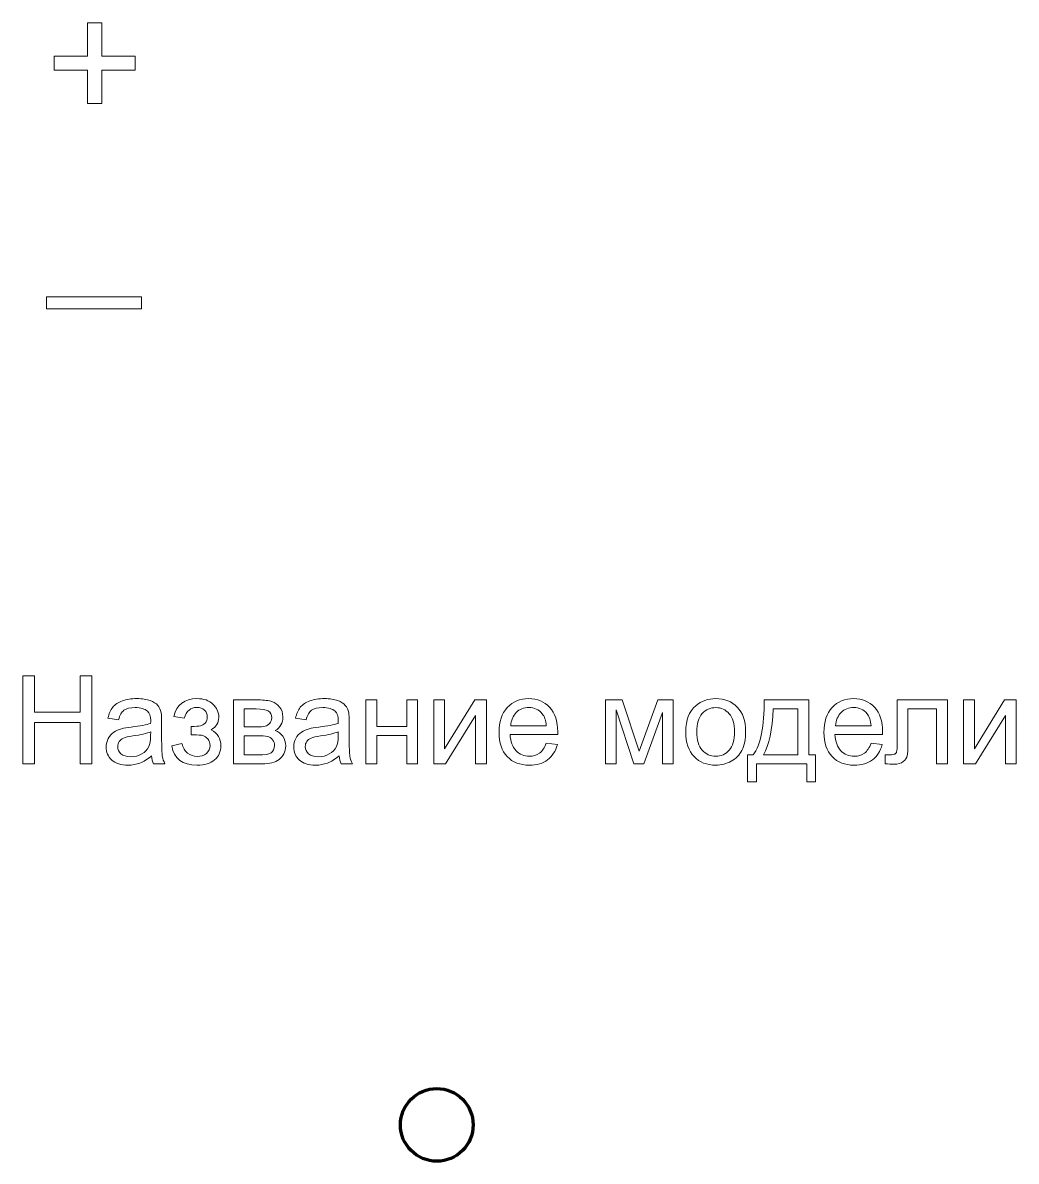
# Model space of a CAD drawing. Header units: millimetres. Extents: x -371 to 3181, y -611 to 488.
# Drawn here: x 2976 to 3181, y -611.4 to -376.4 of the extents above; entities that cross this region are included whole.
import ezdxf

# ---------------------------------------------------------------- set-up
doc = ezdxf.new("R2010")
doc.units = ezdxf.units.MM
doc.header["$MEASUREMENT"] = 0
doc.layers.add('layer 1', color=7, linetype='Continuous')

msp = doc.modelspace()

# ---------------------------------------------------------------- linework, layer by layer
at = {"layer": 'layer 1', "color": 142, "lineweight": 9}
for points, knots in [([(2989.3645, -393.0628), (2989.3645, -393.0628), (2989.3645, -386.1483), (2989.3645, -386.1483), (2989.3645, -386.1483), (2989.3645, -386.1483), (2982.4854, -386.1483), (2982.4854, -386.1483), (2982.4854, -386.1483), (2982.4854, -386.1483), (2982.4854, -383.2555), (2982.4854, -383.2555), (2982.4854, -383.2555), (2982.4854, -383.2555), (2989.3645, -383.2555), (2989.3645, -383.2555), (2989.3645, -383.2555), (2989.3645, -383.2555), (2989.3645, -376.3764), (2989.3645, -376.3764), (2989.3645, -376.3764), (2989.3645, -376.3764), (2992.2926, -376.3764), (2992.2926, -376.3764), (2992.2926, -376.3764), (2992.2926, -376.3764), (2992.2926, -383.2555), (2992.2926, -383.2555), (2992.2926, -383.2555), (2992.2926, -383.2555), (2999.1718, -383.2555), (2999.1718, -383.2555), (2999.1718, -383.2555), (2999.1718, -383.2555), (2999.1718, -386.1483), (2999.1718, -386.1483), (2999.1718, -386.1483), (2999.1718, -386.1483), (2992.2926, -386.1483), (2992.2926, -386.1483), (2992.2926, -386.1483), (2992.2926, -386.1483), (2992.2926, -393.0628), (2992.2926, -393.0628), (2992.2926, -393.0628), (2992.2926, -393.0628), (2989.3645, -393.0628), (2989.3645, -393.0628)], [0, 0, 0, 0, 0.07692308, 0.07692308, 0.07692308, 0.07692308, 0.15384615, 0.15384615, 0.15384615, 0.15384615, 0.23076923, 0.23076923, 0.23076923, 0.23076923, 0.30769231, 0.30769231, 0.30769231, 0.30769231, 0.38461538, 0.38461538, 0.38461538, 0.38461538, 0.46153846, 0.46153846, 0.46153846, 0.46153846, 0.53846154, 0.53846154, 0.53846154, 0.53846154, 0.61538462, 0.61538462, 0.61538462, 0.61538462, 0.69230769, 0.69230769, 0.69230769, 0.69230769, 0.76923077, 0.76923077, 0.76923077, 0.76923077, 0.84615385, 0.84615385, 0.84615385, 0.84615385, 1, 1, 1, 1]), ([(2980.917, -435.4532), (2980.917, -435.4532), (2980.917, -432.9484), (2980.917, -432.9484), (2980.917, -432.9484), (2980.917, -432.9484), (3000.4962, -432.9484), (3000.4962, -432.9484), (3000.4962, -432.9484), (3000.4962, -432.9484), (3000.4962, -435.4532), (3000.4962, -435.4532), (3000.4962, -435.4532), (3000.4962, -435.4532), (2980.917, -435.4532), (2980.917, -435.4532)], [0, 0, 0, 0, 0.2, 0.2, 0.2, 0.2, 0.4, 0.4, 0.4, 0.4, 0.6, 0.6, 0.6, 0.6, 1, 1, 1, 1]), ([(2976.0056, -529.3483), (2976.0056, -529.3483), (2976.0056, -511.1619), (2976.0056, -511.1619), (2976.0056, -511.1619), (2976.0056, -511.1619), (2978.4186, -511.1619), (2978.4186, -511.1619), (2978.4186, -511.1619), (2978.4186, -511.1619), (2978.4186, -518.6549), (2978.4186, -518.6549), (2978.4186, -518.6549), (2978.4186, -518.6549), (2987.8166, -518.6549), (2987.8166, -518.6549), (2987.8166, -518.6549), (2987.8166, -518.6549), (2987.8166, -511.1619), (2987.8166, -511.1619), (2987.8166, -511.1619), (2987.8166, -511.1619), (2990.2296, -511.1619), (2990.2296, -511.1619), (2990.2296, -511.1619), (2990.2296, -511.1619), (2990.2296, -529.3483), (2990.2296, -529.3483), (2990.2296, -529.3483), (2990.2296, -529.3483), (2987.8166, -529.3483), (2987.8166, -529.3483), (2987.8166, -529.3483), (2987.8166, -529.3483), (2987.8166, -520.7885), (2987.8166, -520.7885), (2987.8166, -520.7885), (2987.8166, -520.7885), (2978.4186, -520.7885), (2978.4186, -520.7885), (2978.4186, -520.7885), (2978.4186, -520.7885), (2978.4186, -529.3483), (2978.4186, -529.3483), (2978.4186, -529.3483), (2978.4186, -529.3483), (2976.0056, -529.3483), (2976.0056, -529.3483)], [0, 0, 0, 0, 0.07692308, 0.07692308, 0.07692308, 0.07692308, 0.15384615, 0.15384615, 0.15384615, 0.15384615, 0.23076923, 0.23076923, 0.23076923, 0.23076923, 0.30769231, 0.30769231, 0.30769231, 0.30769231, 0.38461538, 0.38461538, 0.38461538, 0.38461538, 0.46153846, 0.46153846, 0.46153846, 0.46153846, 0.53846154, 0.53846154, 0.53846154, 0.53846154, 0.61538462, 0.61538462, 0.61538462, 0.61538462, 0.69230769, 0.69230769, 0.69230769, 0.69230769, 0.76923077, 0.76923077, 0.76923077, 0.76923077, 0.84615385, 0.84615385, 0.84615385, 0.84615385, 1, 1, 1, 1]), ([(3002.5782, -527.6973), (3001.7485, -528.4043), (3000.9484, -528.8996), (3000.1821, -529.1917), (3000.1821, -529.1917), (2999.4159, -529.4838), (2998.5946, -529.6277), (2997.7141, -529.6277), (2997.7141, -529.6277), (2996.2663, -529.6277), (2995.1529, -529.2763), (2994.374, -528.5694), (2994.374, -528.5694), (2993.5951, -527.8666), (2993.2056, -526.9649), (2993.2056, -525.8685), (2993.2056, -525.8685), (2993.2056, -525.225), (2993.3538, -524.6366), (2993.6459, -524.1032), (2993.6459, -524.1032), (2993.9422, -523.5698), (2994.3274, -523.1465), (2994.8016, -522.8247), (2994.8016, -522.8247), (2995.2799, -522.503), (2995.8133, -522.2575), (2996.4102, -522.0924), (2996.4102, -522.0924), (2996.8505, -521.9781), (2997.5151, -521.868), (2998.3999, -521.7579), (2998.3999, -521.7579), (3000.2033, -521.5463), (3001.5368, -521.288), (3002.3877, -520.9917), (3002.3877, -520.9917), (3002.3962, -520.6869), (3002.4004, -520.4922), (3002.4004, -520.4117), (3002.4004, -520.4117), (3002.4004, -519.5058), (3002.1887, -518.8666), (3001.7654, -518.494), (3001.7654, -518.494), (3001.1939, -517.9903), (3000.343, -517.7405), (2999.2169, -517.7405), (2999.2169, -517.7405), (2998.1628, -517.7405), (2997.3839, -517.9268), (2996.8844, -518.2951), (2996.8844, -518.2951), (2996.3806, -518.6634), (2996.0123, -519.3153), (2995.771, -520.2551), (2995.771, -520.2551), (2995.771, -520.2551), (2993.5866, -519.9503), (2993.5866, -519.9503), (2993.5866, -519.9503), (2993.7856, -519.0147), (2994.1115, -518.257), (2994.5687, -517.6812), (2994.5687, -517.6812), (2995.0259, -517.1055), (2995.6863, -516.6652), (2996.5499, -516.352), (2996.5499, -516.352), (2997.4093, -516.0429), (2998.4126, -515.8863), (2999.5471, -515.8863), (2999.5471, -515.8863), (3000.6732, -515.8863), (3001.5918, -516.0175), (3002.2988, -516.2842), (3002.2988, -516.2842), (3003.0015, -516.5509), (3003.5222, -516.8811), (3003.8524, -517.2833), (3003.8524, -517.2833), (3004.1826, -517.6855), (3004.4155, -518.1935), (3004.5509, -518.8073), (3004.5509, -518.8073), (3004.6229, -519.1883), (3004.661, -519.8741), (3004.661, -520.8605), (3004.661, -520.8605), (3004.661, -520.8605), (3004.661, -523.8238), (3004.661, -523.8238), (3004.661, -523.8238), (3004.661, -525.8939), (3004.7076, -527.202), (3004.8007, -527.7566), (3004.8007, -527.7566), (3004.8896, -528.3111), (3005.0759, -528.8403), (3005.3468, -529.3483), (3005.3468, -529.3483), (3005.3468, -529.3483), (3003.01, -529.3483), (3003.01, -529.3483), (3003.01, -529.3483), (3002.7856, -528.8784), (3002.6417, -528.3281), (3002.5782, -527.6973)], [0, 0, 0, 0, 0.03571429, 0.03571429, 0.03571429, 0.03571429, 0.07142857, 0.07142857, 0.07142857, 0.07142857, 0.10714286, 0.10714286, 0.10714286, 0.10714286, 0.14285714, 0.14285714, 0.14285714, 0.14285714, 0.17857143, 0.17857143, 0.17857143, 0.17857143, 0.21428571, 0.21428571, 0.21428571, 0.21428571, 0.25, 0.25, 0.25, 0.25, 0.28571429, 0.28571429, 0.28571429, 0.28571429, 0.32142857, 0.32142857, 0.32142857, 0.32142857, 0.35714286, 0.35714286, 0.35714286, 0.35714286, 0.39285714, 0.39285714, 0.39285714, 0.39285714, 0.42857143, 0.42857143, 0.42857143, 0.42857143, 0.46428571, 0.46428571, 0.46428571, 0.46428571, 0.5, 0.5, 0.5, 0.5, 0.53571429, 0.53571429, 0.53571429, 0.53571429, 0.57142857, 0.57142857, 0.57142857, 0.57142857, 0.60714286, 0.60714286, 0.60714286, 0.60714286, 0.64285714, 0.64285714, 0.64285714, 0.64285714, 0.67857143, 0.67857143, 0.67857143, 0.67857143, 0.71428571, 0.71428571, 0.71428571, 0.71428571, 0.75, 0.75, 0.75, 0.75, 0.78571429, 0.78571429, 0.78571429, 0.78571429, 0.82142857, 0.82142857, 0.82142857, 0.82142857, 0.85714286, 0.85714286, 0.85714286, 0.85714286, 0.89285714, 0.89285714, 0.89285714, 0.89285714, 0.92857143, 0.92857143, 0.92857143, 0.92857143, 1, 1, 1, 1]), ([(3010.7316, -523.3793), (3010.7316, -523.3793), (3010.7316, -521.6267), (3010.7316, -521.6267), (3010.7316, -521.6267), (3011.6714, -521.6182), (3012.3149, -521.5801), (3012.6535, -521.5166), (3012.6535, -521.5166), (3012.9964, -521.4489), (3013.3224, -521.2542), (3013.6272, -520.924), (3013.6272, -520.924), (3013.932, -520.5938), (3014.0844, -520.1831), (3014.0844, -519.6878), (3014.0844, -519.6878), (3014.0844, -519.0909), (3013.8854, -518.6083), (3013.4833, -518.2527), (3013.4833, -518.2527), (3013.0811, -517.8929), (3012.5646, -517.7151), (3011.9254, -517.7151), (3011.9254, -517.7151), (3010.6681, -517.7151), (3009.7876, -518.4517), (3009.2838, -519.9249), (3009.2838, -519.9249), (3009.2838, -519.9249), (3007.1502, -519.5693), (3007.1502, -519.5693), (3007.1502, -519.5693), (3007.8106, -517.114), (3009.4108, -515.8863), (3011.9423, -515.8863), (3011.9423, -515.8863), (3013.3478, -515.8863), (3014.4485, -516.2673), (3015.2486, -517.0335), (3015.2486, -517.0335), (3016.0487, -517.7998), (3016.4466, -518.7142), (3016.4466, -519.7767), (3016.4466, -519.7767), (3016.4466, -520.8478), (3015.9259, -521.7029), (3014.8887, -522.3337), (3014.8887, -522.3337), (3015.5534, -522.6893), (3016.0487, -523.1422), (3016.3831, -523.6926), (3016.3831, -523.6926), (3016.7133, -524.2429), (3016.8784, -524.8948), (3016.8784, -525.6484), (3016.8784, -525.6484), (3016.8784, -526.8295), (3016.4466, -527.7862), (3015.5872, -528.5228), (3015.5872, -528.5228), (3014.7236, -529.2594), (3013.5214, -529.6277), (3011.972, -529.6277), (3011.972, -529.6277), (3008.9663, -529.6277), (3007.2222, -528.2984), (3006.7438, -525.6399), (3006.7438, -525.6399), (3006.7438, -525.6399), (3008.852, -525.1827), (3008.852, -525.1827), (3008.852, -525.1827), (3009.0425, -526.0209), (3009.4277, -526.6728), (3010.0119, -527.1343), (3010.0119, -527.1343), (3010.5961, -527.5957), (3011.2608, -527.8243), (3012.0143, -527.8243), (3012.0143, -527.8243), (3012.7678, -527.8243), (3013.3944, -527.6126), (3013.8939, -527.1851), (3013.8939, -527.1851), (3014.3934, -526.7617), (3014.6432, -526.2199), (3014.6432, -525.5595), (3014.6432, -525.5595), (3014.6432, -525.0472), (3014.4866, -524.6027), (3014.1733, -524.2217), (3014.1733, -524.2217), (3013.86, -523.8407), (3013.5256, -523.6037), (3013.17, -523.5105), (3013.17, -523.5105), (3012.8144, -523.4132), (3012.1709, -523.3666), (3011.2396, -523.3666), (3011.2396, -523.3666), (3011.1634, -523.3666), (3010.9941, -523.3708), (3010.7316, -523.3793)], [0, 0, 0, 0, 0.03703704, 0.03703704, 0.03703704, 0.03703704, 0.07407407, 0.07407407, 0.07407407, 0.07407407, 0.11111111, 0.11111111, 0.11111111, 0.11111111, 0.14814815, 0.14814815, 0.14814815, 0.14814815, 0.18518519, 0.18518519, 0.18518519, 0.18518519, 0.22222222, 0.22222222, 0.22222222, 0.22222222, 0.25925926, 0.25925926, 0.25925926, 0.25925926, 0.2962963, 0.2962963, 0.2962963, 0.2962963, 0.33333333, 0.33333333, 0.33333333, 0.33333333, 0.37037037, 0.37037037, 0.37037037, 0.37037037, 0.40740741, 0.40740741, 0.40740741, 0.40740741, 0.44444444, 0.44444444, 0.44444444, 0.44444444, 0.48148148, 0.48148148, 0.48148148, 0.48148148, 0.51851852, 0.51851852, 0.51851852, 0.51851852, 0.55555556, 0.55555556, 0.55555556, 0.55555556, 0.59259259, 0.59259259, 0.59259259, 0.59259259, 0.62962963, 0.62962963, 0.62962963, 0.62962963, 0.66666667, 0.66666667, 0.66666667, 0.66666667, 0.7037037, 0.7037037, 0.7037037, 0.7037037, 0.74074074, 0.74074074, 0.74074074, 0.74074074, 0.77777778, 0.77777778, 0.77777778, 0.77777778, 0.81481481, 0.81481481, 0.81481481, 0.81481481, 0.85185185, 0.85185185, 0.85185185, 0.85185185, 0.88888889, 0.88888889, 0.88888889, 0.88888889, 0.92592593, 0.92592593, 0.92592593, 0.92592593, 1, 1, 1, 1]), ([(3019.4565, -516.1657), (3019.4565, -516.1657), (3024.6, -516.1657), (3024.6, -516.1657), (3024.6, -516.1657), (3025.8615, -516.1657), (3026.8013, -516.2715), (3027.4194, -516.4832), (3027.4194, -516.4832), (3028.0332, -516.6949), (3028.5624, -517.0801), (3029.0027, -517.6431), (3029.0027, -517.6431), (3029.4472, -518.2104), (3029.6673, -518.8835), (3029.6673, -519.6709), (3029.6673, -519.6709), (3029.6673, -520.3017), (3029.5361, -520.852), (3029.2778, -521.3177), (3029.2778, -521.3177), (3029.0154, -521.7876), (3028.6259, -522.1813), (3028.101, -522.4945), (3028.101, -522.4945), (3028.719, -522.702), (3029.2313, -523.0872), (3029.6419, -523.6545), (3029.6419, -523.6545), (3030.0483, -524.2175), (3030.2515, -524.8906), (3030.2515, -525.6653), (3030.2515, -525.6653), (3030.1711, -526.9141), (3029.7223, -527.8412), (3028.9138, -528.4424), (3028.9138, -528.4424), (3028.1052, -529.0477), (3026.9283, -529.3483), (3025.3874, -529.3483), (3025.3874, -529.3483), (3025.3874, -529.3483), (3019.4565, -529.3483), (3019.4565, -529.3483), (3019.4565, -529.3483), (3019.4565, -529.3483), (3019.4565, -516.1657), (3019.4565, -516.1657)], [0, 0, 0, 0, 0.07692308, 0.07692308, 0.07692308, 0.07692308, 0.15384615, 0.15384615, 0.15384615, 0.15384615, 0.23076923, 0.23076923, 0.23076923, 0.23076923, 0.30769231, 0.30769231, 0.30769231, 0.30769231, 0.38461538, 0.38461538, 0.38461538, 0.38461538, 0.46153846, 0.46153846, 0.46153846, 0.46153846, 0.53846154, 0.53846154, 0.53846154, 0.53846154, 0.61538462, 0.61538462, 0.61538462, 0.61538462, 0.69230769, 0.69230769, 0.69230769, 0.69230769, 0.76923077, 0.76923077, 0.76923077, 0.76923077, 0.84615385, 0.84615385, 0.84615385, 0.84615385, 1, 1, 1, 1]), ([(3041.2794, -527.6973), (3040.4497, -528.4043), (3039.6496, -528.8996), (3038.8833, -529.1917), (3038.8833, -529.1917), (3038.1171, -529.4838), (3037.2958, -529.6277), (3036.4153, -529.6277), (3036.4153, -529.6277), (3034.9675, -529.6277), (3033.8541, -529.2763), (3033.0752, -528.5694), (3033.0752, -528.5694), (3032.2963, -527.8666), (3031.9068, -526.9649), (3031.9068, -525.8685), (3031.9068, -525.8685), (3031.9068, -525.225), (3032.055, -524.6366), (3032.3471, -524.1032), (3032.3471, -524.1032), (3032.6434, -523.5698), (3033.0286, -523.1465), (3033.5028, -522.8247), (3033.5028, -522.8247), (3033.9811, -522.503), (3034.5145, -522.2575), (3035.1114, -522.0924), (3035.1114, -522.0924), (3035.5517, -521.9781), (3036.2163, -521.868), (3037.1011, -521.7579), (3037.1011, -521.7579), (3038.9045, -521.5463), (3040.238, -521.288), (3041.0889, -520.9917), (3041.0889, -520.9917), (3041.0974, -520.6869), (3041.1016, -520.4922), (3041.1016, -520.4117), (3041.1016, -520.4117), (3041.1016, -519.5058), (3040.8899, -518.8666), (3040.4666, -518.494), (3040.4666, -518.494), (3039.8951, -517.9903), (3039.0442, -517.7405), (3037.9181, -517.7405), (3037.9181, -517.7405), (3036.864, -517.7405), (3036.0851, -517.9268), (3035.5856, -518.2951), (3035.5856, -518.2951), (3035.0818, -518.6634), (3034.7135, -519.3153), (3034.4722, -520.2551), (3034.4722, -520.2551), (3034.4722, -520.2551), (3032.2878, -519.9503), (3032.2878, -519.9503), (3032.2878, -519.9503), (3032.4868, -519.0147), (3032.8127, -518.257), (3033.2699, -517.6812), (3033.2699, -517.6812), (3033.7271, -517.1055), (3034.3875, -516.6652), (3035.2511, -516.352), (3035.2511, -516.352), (3036.1105, -516.0429), (3037.1138, -515.8863), (3038.2483, -515.8863), (3038.2483, -515.8863), (3039.3744, -515.8863), (3040.293, -516.0175), (3041, -516.2842), (3041, -516.2842), (3041.7027, -516.5509), (3042.2234, -516.8811), (3042.5536, -517.2833), (3042.5536, -517.2833), (3042.8838, -517.6855), (3043.1167, -518.1935), (3043.2521, -518.8073), (3043.2521, -518.8073), (3043.3241, -519.1883), (3043.3622, -519.8741), (3043.3622, -520.8605), (3043.3622, -520.8605), (3043.3622, -520.8605), (3043.3622, -523.8238), (3043.3622, -523.8238), (3043.3622, -523.8238), (3043.3622, -525.8939), (3043.4088, -527.202), (3043.5019, -527.7566), (3043.5019, -527.7566), (3043.5908, -528.3111), (3043.7771, -528.8403), (3044.048, -529.3483), (3044.048, -529.3483), (3044.048, -529.3483), (3041.7112, -529.3483), (3041.7112, -529.3483), (3041.7112, -529.3483), (3041.4868, -528.8784), (3041.3429, -528.3281), (3041.2794, -527.6973)], [0, 0, 0, 0, 0.03571429, 0.03571429, 0.03571429, 0.03571429, 0.07142857, 0.07142857, 0.07142857, 0.07142857, 0.10714286, 0.10714286, 0.10714286, 0.10714286, 0.14285714, 0.14285714, 0.14285714, 0.14285714, 0.17857143, 0.17857143, 0.17857143, 0.17857143, 0.21428571, 0.21428571, 0.21428571, 0.21428571, 0.25, 0.25, 0.25, 0.25, 0.28571429, 0.28571429, 0.28571429, 0.28571429, 0.32142857, 0.32142857, 0.32142857, 0.32142857, 0.35714286, 0.35714286, 0.35714286, 0.35714286, 0.39285714, 0.39285714, 0.39285714, 0.39285714, 0.42857143, 0.42857143, 0.42857143, 0.42857143, 0.46428571, 0.46428571, 0.46428571, 0.46428571, 0.5, 0.5, 0.5, 0.5, 0.53571429, 0.53571429, 0.53571429, 0.53571429, 0.57142857, 0.57142857, 0.57142857, 0.57142857, 0.60714286, 0.60714286, 0.60714286, 0.60714286, 0.64285714, 0.64285714, 0.64285714, 0.64285714, 0.67857143, 0.67857143, 0.67857143, 0.67857143, 0.71428571, 0.71428571, 0.71428571, 0.71428571, 0.75, 0.75, 0.75, 0.75, 0.78571429, 0.78571429, 0.78571429, 0.78571429, 0.82142857, 0.82142857, 0.82142857, 0.82142857, 0.85714286, 0.85714286, 0.85714286, 0.85714286, 0.89285714, 0.89285714, 0.89285714, 0.89285714, 0.92857143, 0.92857143, 0.92857143, 0.92857143, 1, 1, 1, 1]), ([(3046.7954, -516.1657), (3046.7954, -516.1657), (3049.0306, -516.1657), (3049.0306, -516.1657), (3049.0306, -516.1657), (3049.0306, -516.1657), (3049.0306, -521.6521), (3049.0306, -521.6521), (3049.0306, -521.6521), (3049.0306, -521.6521), (3055.2282, -521.6521), (3055.2282, -521.6521), (3055.2282, -521.6521), (3055.2282, -521.6521), (3055.2282, -516.1657), (3055.2282, -516.1657), (3055.2282, -516.1657), (3055.2282, -516.1657), (3057.4634, -516.1657), (3057.4634, -516.1657), (3057.4634, -516.1657), (3057.4634, -516.1657), (3057.4634, -529.3483), (3057.4634, -529.3483), (3057.4634, -529.3483), (3057.4634, -529.3483), (3055.2282, -529.3483), (3055.2282, -529.3483), (3055.2282, -529.3483), (3055.2282, -529.3483), (3055.2282, -523.5063), (3055.2282, -523.5063), (3055.2282, -523.5063), (3055.2282, -523.5063), (3049.0306, -523.5063), (3049.0306, -523.5063), (3049.0306, -523.5063), (3049.0306, -523.5063), (3049.0306, -529.3483), (3049.0306, -529.3483), (3049.0306, -529.3483), (3049.0306, -529.3483), (3046.7954, -529.3483), (3046.7954, -529.3483), (3046.7954, -529.3483), (3046.7954, -529.3483), (3046.7954, -516.1657), (3046.7954, -516.1657)], [0, 0, 0, 0, 0.07692308, 0.07692308, 0.07692308, 0.07692308, 0.15384615, 0.15384615, 0.15384615, 0.15384615, 0.23076923, 0.23076923, 0.23076923, 0.23076923, 0.30769231, 0.30769231, 0.30769231, 0.30769231, 0.38461538, 0.38461538, 0.38461538, 0.38461538, 0.46153846, 0.46153846, 0.46153846, 0.46153846, 0.53846154, 0.53846154, 0.53846154, 0.53846154, 0.61538462, 0.61538462, 0.61538462, 0.61538462, 0.69230769, 0.69230769, 0.69230769, 0.69230769, 0.76923077, 0.76923077, 0.76923077, 0.76923077, 0.84615385, 0.84615385, 0.84615385, 0.84615385, 1, 1, 1, 1]), ([(3060.8204, -516.1657), (3060.8204, -516.1657), (3063.0556, -516.1657), (3063.0556, -516.1657), (3063.0556, -516.1657), (3063.0556, -516.1657), (3063.0556, -526.2199), (3063.0556, -526.2199), (3063.0556, -526.2199), (3063.0556, -526.2199), (3069.2659, -516.1657), (3069.2659, -516.1657), (3069.2659, -516.1657), (3069.2659, -516.1657), (3071.6662, -516.1657), (3071.6662, -516.1657), (3071.6662, -516.1657), (3071.6662, -516.1657), (3071.6662, -529.3483), (3071.6662, -529.3483), (3071.6662, -529.3483), (3071.6662, -529.3483), (3069.431, -529.3483), (3069.431, -529.3483), (3069.431, -529.3483), (3069.431, -529.3483), (3069.431, -519.3576), (3069.431, -519.3576), (3069.431, -519.3576), (3069.431, -519.3576), (3063.2292, -529.3483), (3063.2292, -529.3483), (3063.2292, -529.3483), (3063.2292, -529.3483), (3060.8204, -529.3483), (3060.8204, -529.3483), (3060.8204, -529.3483), (3060.8204, -529.3483), (3060.8204, -516.1657), (3060.8204, -516.1657)], [0, 0, 0, 0, 0.09090909, 0.09090909, 0.09090909, 0.09090909, 0.18181818, 0.18181818, 0.18181818, 0.18181818, 0.27272727, 0.27272727, 0.27272727, 0.27272727, 0.36363636, 0.36363636, 0.36363636, 0.36363636, 0.45454545, 0.45454545, 0.45454545, 0.45454545, 0.54545455, 0.54545455, 0.54545455, 0.54545455, 0.63636364, 0.63636364, 0.63636364, 0.63636364, 0.72727273, 0.72727273, 0.72727273, 0.72727273, 0.81818182, 0.81818182, 0.81818182, 0.81818182, 1, 1, 1, 1]), ([(3084.0021, -525.0811), (3084.0021, -525.0811), (3086.3135, -525.3859), (3086.3135, -525.3859), (3086.3135, -525.3859), (3085.9537, -526.7279), (3085.2806, -527.7735), (3084.2984, -528.5143), (3084.2984, -528.5143), (3083.3163, -529.2552), (3082.0632, -529.6277), (3080.535, -529.6277), (3080.535, -529.6277), (3078.6131, -529.6277), (3077.0891, -529.035), (3075.963, -527.8497), (3075.963, -527.8497), (3074.8369, -526.6686), (3074.2739, -525.0049), (3074.2739, -522.8671), (3074.2739, -522.8671), (3074.2739, -520.6573), (3074.8412, -518.9385), (3075.9799, -517.7193), (3075.9799, -517.7193), (3077.1187, -516.4959), (3078.5961, -515.8863), (3080.4122, -515.8863), (3080.4122, -515.8863), (3082.1691, -515.8863), (3083.6042, -516.4832), (3084.7175, -517.6812), (3084.7175, -517.6812), (3085.8309, -518.8793), (3086.3897, -520.5641), (3086.3897, -522.7358), (3086.3897, -522.7358), (3086.3897, -522.8671), (3086.3855, -523.066), (3086.377, -523.3285), (3086.377, -523.3285), (3086.377, -523.3285), (3076.5599, -523.3285), (3076.5599, -523.3285), (3076.5599, -523.3285), (3076.6446, -524.7721), (3077.051, -525.8812), (3077.7876, -526.6474), (3077.7876, -526.6474), (3078.5199, -527.4137), (3079.4386, -527.7989), (3080.535, -527.7989), (3080.535, -527.7989), (3081.352, -527.7989), (3082.0505, -527.583), (3082.6263, -527.1512), (3082.6263, -527.1512), (3083.2062, -526.7194), (3083.6634, -526.0294), (3084.0021, -525.0811)], [0, 0, 0, 0, 0.0625, 0.0625, 0.0625, 0.0625, 0.125, 0.125, 0.125, 0.125, 0.1875, 0.1875, 0.1875, 0.1875, 0.25, 0.25, 0.25, 0.25, 0.3125, 0.3125, 0.3125, 0.3125, 0.375, 0.375, 0.375, 0.375, 0.4375, 0.4375, 0.4375, 0.4375, 0.5, 0.5, 0.5, 0.5, 0.5625, 0.5625, 0.5625, 0.5625, 0.625, 0.625, 0.625, 0.625, 0.6875, 0.6875, 0.6875, 0.6875, 0.75, 0.75, 0.75, 0.75, 0.8125, 0.8125, 0.8125, 0.8125, 0.875, 0.875, 0.875, 0.875, 1, 1, 1, 1]), ([(3096.2703, -516.1657), (3096.2703, -516.1657), (3099.7078, -516.1657), (3099.7078, -516.1657), (3099.7078, -516.1657), (3099.7078, -516.1657), (3103.1918, -526.7152), (3103.1918, -526.7152), (3103.1918, -526.7152), (3103.1918, -526.7152), (3107.0484, -516.1657), (3107.0484, -516.1657), (3107.0484, -516.1657), (3107.0484, -516.1657), (3110.2403, -516.1657), (3110.2403, -516.1657), (3110.2403, -516.1657), (3110.2403, -516.1657), (3110.2403, -529.3483), (3110.2403, -529.3483), (3110.2403, -529.3483), (3110.2403, -529.3483), (3108.0051, -529.3483), (3108.0051, -529.3483), (3108.0051, -529.3483), (3108.0051, -529.3483), (3108.0051, -518.7353), (3108.0051, -518.7353), (3108.0051, -518.7353), (3108.0051, -518.7353), (3104.1231, -529.3483), (3104.1231, -529.3483), (3104.1231, -529.3483), (3104.1231, -529.3483), (3102.125, -529.3483), (3102.125, -529.3483), (3102.125, -529.3483), (3102.125, -529.3483), (3098.4547, -518.2273), (3098.4547, -518.2273), (3098.4547, -518.2273), (3098.4547, -518.2273), (3098.4547, -529.3483), (3098.4547, -529.3483), (3098.4547, -529.3483), (3098.4547, -529.3483), (3096.2703, -529.3483), (3096.2703, -529.3483), (3096.2703, -529.3483), (3096.2703, -529.3483), (3096.2703, -516.1657), (3096.2703, -516.1657)], [0, 0, 0, 0, 0.07142857, 0.07142857, 0.07142857, 0.07142857, 0.14285714, 0.14285714, 0.14285714, 0.14285714, 0.21428571, 0.21428571, 0.21428571, 0.21428571, 0.28571429, 0.28571429, 0.28571429, 0.28571429, 0.35714286, 0.35714286, 0.35714286, 0.35714286, 0.42857143, 0.42857143, 0.42857143, 0.42857143, 0.5, 0.5, 0.5, 0.5, 0.57142857, 0.57142857, 0.57142857, 0.57142857, 0.64285714, 0.64285714, 0.64285714, 0.64285714, 0.71428571, 0.71428571, 0.71428571, 0.71428571, 0.78571429, 0.78571429, 0.78571429, 0.78571429, 0.85714286, 0.85714286, 0.85714286, 0.85714286, 1, 1, 1, 1]), ([(3112.8184, -522.757), (3112.8184, -520.3228), (3113.4957, -518.5194), (3114.8546, -517.3468), (3114.8546, -517.3468), (3115.9849, -516.3731), (3117.3692, -515.8863), (3118.9991, -515.8863), (3118.9991, -515.8863), (3120.8067, -515.8863), (3122.2884, -516.479), (3123.4398, -517.6643), (3123.4398, -517.6643), (3124.5871, -518.8454), (3125.1628, -520.4837), (3125.1628, -522.5707), (3125.1628, -522.5707), (3125.1628, -524.2641), (3124.9088, -525.5933), (3124.4008, -526.5628), (3124.4008, -526.5628), (3123.8928, -527.5322), (3123.152, -528.2857), (3122.1783, -528.8234), (3122.1783, -528.8234), (3121.2089, -529.361), (3120.1463, -529.6277), (3118.9991, -529.6277), (3118.9991, -529.6277), (3117.1533, -529.6277), (3115.6632, -529.0393), (3114.5244, -527.8582), (3114.5244, -527.8582), (3113.3857, -526.6771), (3112.8184, -524.9753), (3112.8184, -522.757)], [0, 0, 0, 0, 0.1, 0.1, 0.1, 0.1, 0.2, 0.2, 0.2, 0.2, 0.3, 0.3, 0.3, 0.3, 0.4, 0.4, 0.4, 0.4, 0.5, 0.5, 0.5, 0.5, 0.6, 0.6, 0.6, 0.6, 0.7, 0.7, 0.7, 0.7, 0.8, 0.8, 0.8, 0.8, 1, 1, 1, 1]), ([(3128.977, -516.1657), (3128.977, -516.1657), (3138.1718, -516.1657), (3138.1718, -516.1657), (3138.1718, -516.1657), (3138.1718, -516.1657), (3138.1718, -527.5195), (3138.1718, -527.5195), (3138.1718, -527.5195), (3138.1718, -527.5195), (3139.5942, -527.5195), (3139.5942, -527.5195), (3139.5942, -527.5195), (3139.5942, -527.5195), (3139.5942, -533.0821), (3139.5942, -533.0821), (3139.5942, -533.0821), (3139.5942, -533.0821), (3137.7654, -533.0821), (3137.7654, -533.0821), (3137.7654, -533.0821), (3137.7654, -533.0821), (3137.7654, -529.3483), (3137.7654, -529.3483), (3137.7654, -529.3483), (3137.7654, -529.3483), (3127.3768, -529.3483), (3127.3768, -529.3483), (3127.3768, -529.3483), (3127.3768, -529.3483), (3127.3768, -533.0821), (3127.3768, -533.0821), (3127.3768, -533.0821), (3127.3768, -533.0821), (3125.548, -533.0821), (3125.548, -533.0821), (3125.548, -533.0821), (3125.548, -533.0821), (3125.548, -527.5195), (3125.548, -527.5195), (3125.548, -527.5195), (3125.548, -527.5195), (3126.7164, -527.5195), (3126.7164, -527.5195), (3126.7164, -527.5195), (3128.2912, -525.3817), (3129.0447, -521.5971), (3128.977, -516.1657)], [0, 0, 0, 0, 0.07692308, 0.07692308, 0.07692308, 0.07692308, 0.15384615, 0.15384615, 0.15384615, 0.15384615, 0.23076923, 0.23076923, 0.23076923, 0.23076923, 0.30769231, 0.30769231, 0.30769231, 0.30769231, 0.38461538, 0.38461538, 0.38461538, 0.38461538, 0.46153846, 0.46153846, 0.46153846, 0.46153846, 0.53846154, 0.53846154, 0.53846154, 0.53846154, 0.61538462, 0.61538462, 0.61538462, 0.61538462, 0.69230769, 0.69230769, 0.69230769, 0.69230769, 0.76923077, 0.76923077, 0.76923077, 0.76923077, 0.84615385, 0.84615385, 0.84615385, 0.84615385, 1, 1, 1, 1]), ([(3151.0369, -525.0811), (3151.0369, -525.0811), (3153.3483, -525.3859), (3153.3483, -525.3859), (3153.3483, -525.3859), (3152.9885, -526.7279), (3152.3154, -527.7735), (3151.3332, -528.5143), (3151.3332, -528.5143), (3150.3511, -529.2552), (3149.098, -529.6277), (3147.5698, -529.6277), (3147.5698, -529.6277), (3145.6479, -529.6277), (3144.1239, -529.035), (3142.9978, -527.8497), (3142.9978, -527.8497), (3141.8717, -526.6686), (3141.3087, -525.0049), (3141.3087, -522.8671), (3141.3087, -522.8671), (3141.3087, -520.6573), (3141.876, -518.9385), (3143.0147, -517.7193), (3143.0147, -517.7193), (3144.1535, -516.4959), (3145.6309, -515.8863), (3147.447, -515.8863), (3147.447, -515.8863), (3149.2039, -515.8863), (3150.639, -516.4832), (3151.7523, -517.6812), (3151.7523, -517.6812), (3152.8657, -518.8793), (3153.4245, -520.5641), (3153.4245, -522.7358), (3153.4245, -522.7358), (3153.4245, -522.8671), (3153.4203, -523.066), (3153.4118, -523.3285), (3153.4118, -523.3285), (3153.4118, -523.3285), (3143.5947, -523.3285), (3143.5947, -523.3285), (3143.5947, -523.3285), (3143.6794, -524.7721), (3144.0858, -525.8812), (3144.8224, -526.6474), (3144.8224, -526.6474), (3145.5547, -527.4137), (3146.4734, -527.7989), (3147.5698, -527.7989), (3147.5698, -527.7989), (3148.3868, -527.7989), (3149.0853, -527.583), (3149.6611, -527.1512), (3149.6611, -527.1512), (3150.241, -526.7194), (3150.6982, -526.0294), (3151.0369, -525.0811)], [0, 0, 0, 0, 0.0625, 0.0625, 0.0625, 0.0625, 0.125, 0.125, 0.125, 0.125, 0.1875, 0.1875, 0.1875, 0.1875, 0.25, 0.25, 0.25, 0.25, 0.3125, 0.3125, 0.3125, 0.3125, 0.375, 0.375, 0.375, 0.375, 0.4375, 0.4375, 0.4375, 0.4375, 0.5, 0.5, 0.5, 0.5, 0.5625, 0.5625, 0.5625, 0.5625, 0.625, 0.625, 0.625, 0.625, 0.6875, 0.6875, 0.6875, 0.6875, 0.75, 0.75, 0.75, 0.75, 0.8125, 0.8125, 0.8125, 0.8125, 0.875, 0.875, 0.875, 0.875, 1, 1, 1, 1]), ([(3156.4217, -516.1657), (3156.4217, -516.1657), (3166.8103, -516.1657), (3166.8103, -516.1657), (3166.8103, -516.1657), (3166.8103, -516.1657), (3166.8103, -529.3356), (3166.8103, -529.3356), (3166.8103, -529.3356), (3166.8103, -529.3356), (3164.5751, -529.3356), (3164.5751, -529.3356), (3164.5751, -529.3356), (3164.5751, -529.3356), (3164.5751, -518.0199), (3164.5751, -518.0199), (3164.5751, -518.0199), (3164.5751, -518.0199), (3158.6569, -518.0199), (3158.6569, -518.0199), (3158.6569, -518.0199), (3158.6569, -518.0199), (3158.6569, -524.5773), (3158.6569, -524.5773), (3158.6569, -524.5773), (3158.6569, -526.1056), (3158.6061, -527.1131), (3158.5087, -527.6042), (3158.5087, -527.6042), (3158.4071, -528.091), (3158.1362, -528.5143), (3157.6917, -528.8784), (3157.6917, -528.8784), (3157.243, -529.2425), (3156.5995, -529.4245), (3155.7571, -529.4245), (3155.7571, -529.4245), (3155.2364, -529.4245), (3154.6352, -529.3906), (3153.9579, -529.3271), (3153.9579, -529.3271), (3153.9579, -529.3271), (3153.9579, -527.4687), (3153.9579, -527.4687), (3153.9579, -527.4687), (3153.9579, -527.4687), (3154.9358, -527.4687), (3154.9358, -527.4687), (3154.9358, -527.4687), (3155.3972, -527.4687), (3155.7274, -527.4221), (3155.9264, -527.3248), (3155.9264, -527.3248), (3156.1254, -527.2316), (3156.2566, -527.0792), (3156.3243, -526.8718), (3156.3243, -526.8718), (3156.3878, -526.6644), (3156.4217, -525.9913), (3156.4217, -524.8525), (3156.4217, -524.8525), (3156.4217, -524.8525), (3156.4217, -516.1657), (3156.4217, -516.1657)], [0, 0, 0, 0, 0.05882353, 0.05882353, 0.05882353, 0.05882353, 0.11764706, 0.11764706, 0.11764706, 0.11764706, 0.17647059, 0.17647059, 0.17647059, 0.17647059, 0.23529412, 0.23529412, 0.23529412, 0.23529412, 0.29411765, 0.29411765, 0.29411765, 0.29411765, 0.35294118, 0.35294118, 0.35294118, 0.35294118, 0.41176471, 0.41176471, 0.41176471, 0.41176471, 0.47058824, 0.47058824, 0.47058824, 0.47058824, 0.52941176, 0.52941176, 0.52941176, 0.52941176, 0.58823529, 0.58823529, 0.58823529, 0.58823529, 0.64705882, 0.64705882, 0.64705882, 0.64705882, 0.70588235, 0.70588235, 0.70588235, 0.70588235, 0.76470588, 0.76470588, 0.76470588, 0.76470588, 0.82352941, 0.82352941, 0.82352941, 0.82352941, 0.88235294, 0.88235294, 0.88235294, 0.88235294, 1, 1, 1, 1]), ([(3170.1504, -516.1657), (3170.1504, -516.1657), (3172.3856, -516.1657), (3172.3856, -516.1657), (3172.3856, -516.1657), (3172.3856, -516.1657), (3172.3856, -526.2199), (3172.3856, -526.2199), (3172.3856, -526.2199), (3172.3856, -526.2199), (3178.5959, -516.1657), (3178.5959, -516.1657), (3178.5959, -516.1657), (3178.5959, -516.1657), (3180.9962, -516.1657), (3180.9962, -516.1657), (3180.9962, -516.1657), (3180.9962, -516.1657), (3180.9962, -529.3483), (3180.9962, -529.3483), (3180.9962, -529.3483), (3180.9962, -529.3483), (3178.761, -529.3483), (3178.761, -529.3483), (3178.761, -529.3483), (3178.761, -529.3483), (3178.761, -519.3576), (3178.761, -519.3576), (3178.761, -519.3576), (3178.761, -519.3576), (3172.5592, -529.3483), (3172.5592, -529.3483), (3172.5592, -529.3483), (3172.5592, -529.3483), (3170.1504, -529.3483), (3170.1504, -529.3483), (3170.1504, -529.3483), (3170.1504, -529.3483), (3170.1504, -516.1657), (3170.1504, -516.1657)], [0, 0, 0, 0, 0.09090909, 0.09090909, 0.09090909, 0.09090909, 0.18181818, 0.18181818, 0.18181818, 0.18181818, 0.27272727, 0.27272727, 0.27272727, 0.27272727, 0.36363636, 0.36363636, 0.36363636, 0.36363636, 0.45454545, 0.45454545, 0.45454545, 0.45454545, 0.54545455, 0.54545455, 0.54545455, 0.54545455, 0.63636364, 0.63636364, 0.63636364, 0.63636364, 0.72727273, 0.72727273, 0.72727273, 0.72727273, 0.81818182, 0.81818182, 0.81818182, 0.81818182, 1, 1, 1, 1]), ([(3021.6917, -521.7283), (3021.6917, -521.7283), (3024.0624, -521.7283), (3024.0624, -521.7283), (3024.0624, -521.7283), (3025.0064, -521.7283), (3025.6583, -521.6775), (3026.0097, -521.5801), (3026.0097, -521.5801), (3026.3653, -521.4785), (3026.6828, -521.2796), (3026.9622, -520.9748), (3026.9622, -520.9748), (3027.2416, -520.6742), (3027.3813, -520.3101), (3027.3813, -519.8868), (3027.3813, -519.8868), (3027.3813, -519.1883), (3027.1358, -518.7057), (3026.6489, -518.4305), (3026.6489, -518.4305), (3026.1579, -518.1554), (3025.3197, -518.0199), (3024.1343, -518.0199), (3024.1343, -518.0199), (3024.1343, -518.0199), (3021.6917, -518.0199), (3021.6917, -518.0199), (3021.6917, -518.0199), (3021.6917, -518.0199), (3021.6917, -521.7283), (3021.6917, -521.7283)], [0, 0, 0, 0, 0.11111111, 0.11111111, 0.11111111, 0.11111111, 0.22222222, 0.22222222, 0.22222222, 0.22222222, 0.33333333, 0.33333333, 0.33333333, 0.33333333, 0.44444444, 0.44444444, 0.44444444, 0.44444444, 0.55555556, 0.55555556, 0.55555556, 0.55555556, 0.66666667, 0.66666667, 0.66666667, 0.66666667, 0.77777778, 0.77777778, 0.77777778, 0.77777778, 1, 1, 1, 1]), ([(3076.6869, -521.4997), (3076.6869, -521.4997), (3084.0275, -521.4997), (3084.0275, -521.4997), (3084.0275, -521.4997), (3083.9301, -520.3906), (3083.6465, -519.5608), (3083.1851, -519.0063), (3083.1851, -519.0063), (3082.4781, -518.1469), (3081.5552, -517.7151), (3080.4249, -517.7151), (3080.4249, -517.7151), (3079.4005, -517.7151), (3078.5411, -518.058), (3077.8426, -518.7438), (3077.8426, -518.7438), (3077.1483, -519.4296), (3076.7631, -520.3482), (3076.6869, -521.4997)], [0, 0, 0, 0, 0.16666667, 0.16666667, 0.16666667, 0.16666667, 0.33333333, 0.33333333, 0.33333333, 0.33333333, 0.5, 0.5, 0.5, 0.5, 0.66666667, 0.66666667, 0.66666667, 0.66666667, 1, 1, 1, 1]), ([(3115.1044, -522.7612), (3115.1044, -524.4461), (3115.4727, -525.7076), (3116.2093, -526.5416), (3116.2093, -526.5416), (3116.9501, -527.3798), (3117.8772, -527.7989), (3118.9991, -527.7989), (3118.9991, -527.7989), (3120.1082, -527.7989), (3121.0311, -527.3798), (3121.7719, -526.5374), (3121.7719, -526.5374), (3122.5085, -525.6949), (3122.8768, -524.4122), (3122.8768, -522.6893), (3122.8768, -522.6893), (3122.8768, -521.0637), (3122.5043, -519.8318), (3121.7634, -518.9978), (3121.7634, -518.9978), (3121.0226, -518.1596), (3120.0997, -517.7405), (3118.9991, -517.7405), (3118.9991, -517.7405), (3117.8772, -517.7405), (3116.9501, -518.1554), (3116.2093, -518.9893), (3116.2093, -518.9893), (3115.4727, -519.8233), (3115.1044, -521.0806), (3115.1044, -522.7612)], [0, 0, 0, 0, 0.11111111, 0.11111111, 0.11111111, 0.11111111, 0.22222222, 0.22222222, 0.22222222, 0.22222222, 0.33333333, 0.33333333, 0.33333333, 0.33333333, 0.44444444, 0.44444444, 0.44444444, 0.44444444, 0.55555556, 0.55555556, 0.55555556, 0.55555556, 0.66666667, 0.66666667, 0.66666667, 0.66666667, 0.77777778, 0.77777778, 0.77777778, 0.77777778, 1, 1, 1, 1]), ([(3130.8312, -518.0199), (3130.6661, -522.2998), (3130.0057, -525.4663), (3128.85, -527.5195), (3128.85, -527.5195), (3128.85, -527.5195), (3135.9366, -527.5195), (3135.9366, -527.5195), (3135.9366, -527.5195), (3135.9366, -527.5195), (3135.9366, -518.0199), (3135.9366, -518.0199), (3135.9366, -518.0199), (3135.9366, -518.0199), (3130.8312, -518.0199), (3130.8312, -518.0199)], [0, 0, 0, 0, 0.2, 0.2, 0.2, 0.2, 0.4, 0.4, 0.4, 0.4, 0.6, 0.6, 0.6, 0.6, 1, 1, 1, 1]), ([(3143.7217, -521.4997), (3143.7217, -521.4997), (3151.0623, -521.4997), (3151.0623, -521.4997), (3151.0623, -521.4997), (3150.9649, -520.3906), (3150.6813, -519.5608), (3150.2199, -519.0063), (3150.2199, -519.0063), (3149.5129, -518.1469), (3148.59, -517.7151), (3147.4597, -517.7151), (3147.4597, -517.7151), (3146.4353, -517.7151), (3145.5759, -518.058), (3144.8774, -518.7438), (3144.8774, -518.7438), (3144.1831, -519.4296), (3143.7979, -520.3482), (3143.7217, -521.4997)], [0, 0, 0, 0, 0.16666667, 0.16666667, 0.16666667, 0.16666667, 0.33333333, 0.33333333, 0.33333333, 0.33333333, 0.5, 0.5, 0.5, 0.5, 0.66666667, 0.66666667, 0.66666667, 0.66666667, 1, 1, 1, 1]), ([(3002.4004, -522.7443), (3001.5876, -523.0745), (3000.3684, -523.3539), (2998.7428, -523.5825), (2998.7428, -523.5825), (2997.8199, -523.7137), (2997.168, -523.8619), (2996.787, -524.027), (2996.787, -524.027), (2996.406, -524.1921), (2996.1139, -524.4334), (2995.9065, -524.7467), (2995.9065, -524.7467), (2995.699, -525.0642), (2995.5932, -525.4155), (2995.5932, -525.805), (2995.5932, -525.805), (2995.5932, -526.3934), (2995.8176, -526.8887), (2996.2705, -527.2824), (2996.2705, -527.2824), (2996.7235, -527.6761), (2997.3839, -527.8751), (2998.2517, -527.8751), (2998.2517, -527.8751), (2999.1111, -527.8751), (2999.8773, -527.6888), (3000.5504, -527.3121), (3000.5504, -527.3121), (3001.2193, -526.9395), (3001.7146, -526.4273), (3002.0279, -525.7796), (3002.0279, -525.7796), (3002.2692, -525.2758), (3002.3877, -524.535), (3002.3877, -523.5571), (3002.3877, -523.5571), (3002.3877, -523.5571), (3002.4004, -522.7443), (3002.4004, -522.7443)], [0, 0, 0, 0, 0.09090909, 0.09090909, 0.09090909, 0.09090909, 0.18181818, 0.18181818, 0.18181818, 0.18181818, 0.27272727, 0.27272727, 0.27272727, 0.27272727, 0.36363636, 0.36363636, 0.36363636, 0.36363636, 0.45454545, 0.45454545, 0.45454545, 0.45454545, 0.54545455, 0.54545455, 0.54545455, 0.54545455, 0.63636364, 0.63636364, 0.63636364, 0.63636364, 0.72727273, 0.72727273, 0.72727273, 0.72727273, 0.81818182, 0.81818182, 0.81818182, 0.81818182, 1, 1, 1, 1]), ([(3021.6917, -527.5195), (3021.6917, -527.5195), (3024.6254, -527.5195), (3024.6254, -527.5195), (3024.6254, -527.5195), (3025.8869, -527.5195), (3026.7548, -527.3713), (3027.2247, -527.0792), (3027.2247, -527.0792), (3027.6946, -526.7829), (3027.9401, -526.2791), (3027.9655, -525.5552), (3027.9655, -525.5552), (3027.9655, -525.1361), (3027.83, -524.7424), (3027.5591, -524.3826), (3027.5591, -524.3826), (3027.2839, -524.0228), (3026.9283, -523.7942), (3026.4923, -523.701), (3026.4923, -523.701), (3026.0563, -523.6037), (3025.3535, -523.5571), (3024.3883, -523.5571), (3024.3883, -523.5571), (3024.3883, -523.5571), (3021.6917, -523.5571), (3021.6917, -523.5571), (3021.6917, -523.5571), (3021.6917, -523.5571), (3021.6917, -527.5195), (3021.6917, -527.5195)], [0, 0, 0, 0, 0.11111111, 0.11111111, 0.11111111, 0.11111111, 0.22222222, 0.22222222, 0.22222222, 0.22222222, 0.33333333, 0.33333333, 0.33333333, 0.33333333, 0.44444444, 0.44444444, 0.44444444, 0.44444444, 0.55555556, 0.55555556, 0.55555556, 0.55555556, 0.66666667, 0.66666667, 0.66666667, 0.66666667, 0.77777778, 0.77777778, 0.77777778, 0.77777778, 1, 1, 1, 1]), ([(3041.1016, -522.7443), (3040.2888, -523.0745), (3039.0696, -523.3539), (3037.444, -523.5825), (3037.444, -523.5825), (3036.5211, -523.7137), (3035.8692, -523.8619), (3035.4882, -524.027), (3035.4882, -524.027), (3035.1072, -524.1921), (3034.8151, -524.4334), (3034.6077, -524.7467), (3034.6077, -524.7467), (3034.4002, -525.0642), (3034.2944, -525.4155), (3034.2944, -525.805), (3034.2944, -525.805), (3034.2944, -526.3934), (3034.5188, -526.8887), (3034.9717, -527.2824), (3034.9717, -527.2824), (3035.4247, -527.6761), (3036.0851, -527.8751), (3036.9529, -527.8751), (3036.9529, -527.8751), (3037.8123, -527.8751), (3038.5785, -527.6888), (3039.2516, -527.3121), (3039.2516, -527.3121), (3039.9205, -526.9395), (3040.4158, -526.4273), (3040.7291, -525.7796), (3040.7291, -525.7796), (3040.9704, -525.2758), (3041.0889, -524.535), (3041.0889, -523.5571), (3041.0889, -523.5571), (3041.0889, -523.5571), (3041.1016, -522.7443), (3041.1016, -522.7443)], [0, 0, 0, 0, 0.09090909, 0.09090909, 0.09090909, 0.09090909, 0.18181818, 0.18181818, 0.18181818, 0.18181818, 0.27272727, 0.27272727, 0.27272727, 0.27272727, 0.36363636, 0.36363636, 0.36363636, 0.36363636, 0.45454545, 0.45454545, 0.45454545, 0.45454545, 0.54545455, 0.54545455, 0.54545455, 0.54545455, 0.63636364, 0.63636364, 0.63636364, 0.63636364, 0.72727273, 0.72727273, 0.72727273, 0.72727273, 0.81818182, 0.81818182, 0.81818182, 0.81818182, 1, 1, 1, 1])]:
    msp.add_open_spline(points, degree=3, knots=knots, dxfattribs=at)
at = {"layer": 'layer 1', "color": 242, "lineweight": 200}
for points in [[(3061.4389, -596.3813), (3057.2968, -596.3813), (3053.9389, -599.7392), (3053.9389, -603.8813), (3053.9389, -603.8813), (3053.9389, -608.0234), (3057.2967, -611.3813), (3061.4389, -611.3813), (3061.4389, -611.3813), (3065.581, -611.3813), (3068.9389, -608.0235), (3068.9389, -603.8813), (3068.9389, -603.8813), (3068.9389, -599.7392), (3065.581, -596.3813), (3061.4389, -596.3813)], [(3061.4389, -596.3813), (3057.2968, -596.3813), (3053.9389, -599.7392), (3053.9389, -603.8813), (3053.9389, -603.8813), (3053.9389, -608.0234), (3057.2967, -611.3813), (3061.4389, -611.3813), (3061.4389, -611.3813), (3065.581, -611.3813), (3068.9389, -608.0235), (3068.9389, -603.8813), (3068.9389, -603.8813), (3068.9389, -599.7392), (3065.581, -596.3813), (3061.4389, -596.3813)], [(3061.4389, -596.3813), (3057.2968, -596.3813), (3053.9389, -599.7392), (3053.9389, -603.8813), (3053.9389, -603.8813), (3053.9389, -608.0234), (3057.2967, -611.3813), (3061.4389, -611.3813), (3061.4389, -611.3813), (3065.581, -611.3813), (3068.9389, -608.0235), (3068.9389, -603.8814), (3068.9389, -603.8814), (3068.9389, -599.7392), (3065.581, -596.3813), (3061.4389, -596.3813)], [(3061.4389, -596.3813), (3057.2968, -596.3813), (3053.9389, -599.7392), (3053.9389, -603.8813), (3053.9389, -603.8813), (3053.9389, -608.0235), (3057.2967, -611.3813), (3061.4389, -611.3813), (3061.4389, -611.3813), (3065.581, -611.3814), (3068.9389, -608.0235), (3068.9389, -603.8814), (3068.9389, -603.8814), (3068.9389, -599.7392), (3065.581, -596.3813), (3061.4389, -596.3813)], [(3061.4389, -596.3814), (3057.2968, -596.3814), (3053.9389, -599.7392), (3053.9389, -603.8813), (3053.9389, -603.8813), (3053.9389, -608.0235), (3057.2967, -611.3813), (3061.4389, -611.3814), (3061.4389, -611.3814), (3065.581, -611.3814), (3068.9389, -608.0235), (3068.9389, -603.8814), (3068.9389, -603.8814), (3068.9389, -599.7392), (3065.581, -596.3814), (3061.4389, -596.3814)], [(3061.4389, -596.3814), (3057.2968, -596.3814), (3053.9389, -599.7392), (3053.9389, -603.8814), (3053.9389, -603.8814), (3053.9389, -608.0235), (3057.2967, -611.3814), (3061.4389, -611.3814), (3061.4389, -611.3814), (3065.581, -611.3814), (3068.9389, -608.0235), (3068.9389, -603.8814), (3068.9389, -603.8814), (3068.9389, -599.7392), (3065.581, -596.3814), (3061.4389, -596.3814)], [(3061.4389, -596.3814), (3057.2968, -596.3814), (3053.9389, -599.7392), (3053.9389, -603.8814), (3053.9389, -603.8814), (3053.9389, -608.0235), (3057.2967, -611.3814), (3061.4389, -611.3814), (3061.4389, -611.3814), (3065.581, -611.3814), (3068.9389, -608.0235), (3068.9389, -603.8814), (3068.9389, -603.8814), (3068.9389, -599.7393), (3065.581, -596.3814), (3061.4389, -596.3814)], [(3061.4389, -596.3814), (3057.2968, -596.3814), (3053.9389, -599.7393), (3053.9389, -603.8814), (3053.9389, -603.8814), (3053.9389, -608.0235), (3057.2967, -611.3814), (3061.4389, -611.3814), (3061.4389, -611.3814), (3065.581, -611.3814), (3068.9389, -608.0236), (3068.9389, -603.8814), (3068.9389, -603.8814), (3068.9389, -599.7393), (3065.581, -596.3814), (3061.4389, -596.3814)], [(3061.4389, -596.3814), (3057.2968, -596.3814), (3053.9389, -599.7393), (3053.9389, -603.8814), (3053.9389, -603.8814), (3053.9389, -608.0235), (3057.2967, -611.3814), (3061.4389, -611.3814), (3061.4389, -611.3814), (3065.581, -611.3814), (3068.9389, -608.0236), (3068.9389, -603.8814), (3068.9389, -603.8814), (3068.9389, -599.7393), (3065.581, -596.3814), (3061.4389, -596.3814)], [(3061.4389, -596.3814), (3057.2968, -596.3814), (3053.9389, -599.7393), (3053.9389, -603.8814), (3053.9389, -603.8814), (3053.9389, -608.0235), (3057.2967, -611.3814), (3061.4389, -611.3814), (3061.4389, -611.3814), (3065.581, -611.3814), (3068.9389, -608.0236), (3068.9389, -603.8814), (3068.9389, -603.8814), (3068.9389, -599.7393), (3065.581, -596.3814), (3061.4389, -596.3814)], [(3061.4389, -596.3814), (3057.2968, -596.3814), (3053.9389, -599.7393), (3053.9389, -603.8814), (3053.9389, -603.8814), (3053.9389, -608.0236), (3057.2967, -611.3814), (3061.4389, -611.3814), (3061.4389, -611.3814), (3065.581, -611.3814), (3068.9389, -608.0236), (3068.9389, -603.8815), (3068.9389, -603.8815), (3068.9389, -599.7393), (3065.581, -596.3814), (3061.4389, -596.3814)], [(3061.4389, -596.3814), (3057.2968, -596.3814), (3053.9389, -599.7393), (3053.9389, -603.8814), (3053.9389, -603.8814), (3053.9389, -608.0236), (3057.2967, -611.3814), (3061.4389, -611.3814), (3061.4389, -611.3814), (3065.581, -611.3815), (3068.9389, -608.0236), (3068.9389, -603.8815), (3068.9389, -603.8815), (3068.9389, -599.7393), (3065.581, -596.3814), (3061.4389, -596.3814)], [(3061.4389, -596.3815), (3057.2968, -596.3815), (3053.9389, -599.7393), (3053.9389, -603.8814), (3053.9389, -603.8814), (3053.9389, -608.0236), (3057.2967, -611.3814), (3061.4389, -611.3815), (3061.4389, -611.3815), (3065.581, -611.3815), (3068.9389, -608.0236), (3068.9389, -603.8815), (3068.9389, -603.8815), (3068.9389, -599.7393), (3065.581, -596.3815), (3061.4389, -596.3815)], [(3061.4389, -596.3815), (3057.2968, -596.3815), (3053.9389, -599.7393), (3053.9389, -603.8815), (3053.9389, -603.8815), (3053.9389, -608.0236), (3057.2967, -611.3815), (3061.4389, -611.3815), (3061.4389, -611.3815), (3065.581, -611.3815), (3068.9389, -608.0236), (3068.9389, -603.8815), (3068.9389, -603.8815), (3068.9389, -599.7394), (3065.581, -596.3815), (3061.4389, -596.3815)], [(3061.4389, -596.3815), (3057.2968, -596.3815), (3053.9389, -599.7393), (3053.9389, -603.8815), (3053.9389, -603.8815), (3053.9389, -608.0236), (3057.2967, -611.3815), (3061.4389, -611.3815), (3061.4389, -611.3815), (3065.581, -611.3815), (3068.9389, -608.0236), (3068.9389, -603.8815), (3068.9389, -603.8815), (3068.9389, -599.7394), (3065.581, -596.3815), (3061.4389, -596.3815)], [(3061.4389, -596.3815), (3057.2968, -596.3815), (3053.9389, -599.7394), (3053.9389, -603.8815), (3053.9389, -603.8815), (3053.9389, -608.0236), (3057.2967, -611.3815), (3061.4389, -611.3815), (3061.4389, -611.3815), (3065.581, -611.3815), (3068.9389, -608.0237), (3068.9389, -603.8815), (3068.9389, -603.8815), (3068.9389, -599.7394), (3065.581, -596.3815), (3061.4389, -596.3815)], [(3061.4389, -596.3815), (3057.2968, -596.3815), (3053.9389, -599.7394), (3053.9389, -603.8815), (3053.9389, -603.8815), (3053.9389, -608.0236), (3057.2967, -611.3815), (3061.4389, -611.3815), (3061.4389, -611.3815), (3065.581, -611.3815), (3068.9389, -608.0237), (3068.9389, -603.8815), (3068.9389, -603.8815), (3068.9389, -599.7394), (3065.581, -596.3815), (3061.4389, -596.3815)], [(3061.4389, -596.3815), (3057.2968, -596.3815), (3053.9389, -599.7394), (3053.9389, -603.8815), (3053.9389, -603.8815), (3053.9389, -608.0236), (3057.2967, -611.3815), (3061.4389, -611.3815), (3061.4389, -611.3815), (3065.581, -611.3815), (3068.9389, -608.0237), (3068.9389, -603.8816), (3068.9389, -603.8816), (3068.9389, -599.7394), (3065.581, -596.3815), (3061.4389, -596.3815)], [(3061.4389, -596.3815), (3057.2968, -596.3815), (3053.9389, -599.7394), (3053.9389, -603.8815), (3053.9389, -603.8815), (3053.9389, -608.0237), (3057.2967, -611.3815), (3061.4389, -611.3815), (3061.4389, -611.3815), (3065.581, -611.3815), (3068.9389, -608.0237), (3068.9389, -603.8816), (3068.9389, -603.8816), (3068.9389, -599.7394), (3065.581, -596.3815), (3061.4389, -596.3815)], [(3061.4389, -596.3816), (3057.2968, -596.3816), (3053.9389, -599.7394), (3053.9389, -603.8815), (3053.9389, -603.8815), (3053.9389, -608.0237), (3057.2967, -611.3815), (3061.4389, -611.3816), (3061.4389, -611.3816), (3065.581, -611.3816), (3068.9389, -608.0237), (3068.9389, -603.8816), (3068.9389, -603.8816), (3068.9389, -599.7394), (3065.581, -596.3816), (3061.4389, -596.3816)], [(3061.4389, -596.3816), (3057.2968, -596.3816), (3053.9389, -599.7394), (3053.9389, -603.8816), (3053.9389, -603.8816), (3053.9389, -608.0237), (3057.2967, -611.3816), (3061.4389, -611.3816), (3061.4389, -611.3816), (3065.581, -611.3816), (3068.9389, -608.0237), (3068.9389, -603.8816), (3068.9389, -603.8816), (3068.9389, -599.7394), (3065.581, -596.3816), (3061.4389, -596.3816)]]:
    msp.add_open_spline(points, degree=3, knots=[0, 0, 0, 0, 0.2, 0.2, 0.2, 0.2, 0.4, 0.4, 0.4, 0.4, 0.6, 0.6, 0.6, 0.6, 1, 1, 1, 1], dxfattribs=at)
for points in [[(3061.4389, -596.3813), (3061.4389, -596.3813), (3061.4389, -596.3816), (3061.4389, -596.3816)], [(3061.4389, -596.3813), (3061.4389, -596.3813), (3061.4389, -596.3816), (3061.4389, -596.3816)], [(3053.9389, -603.8813), (3053.9389, -603.8813), (3053.9389, -603.8816), (3053.9389, -603.8816)], [(3068.9389, -603.8813), (3068.9389, -603.8813), (3068.9389, -603.8816), (3068.9389, -603.8816)], [(3061.4389, -611.3813), (3061.4389, -611.3813), (3061.4389, -611.3816), (3061.4389, -611.3816)]]:
    msp.add_open_spline(points, degree=3, dxfattribs=at)

doc.saveas('drawing.dxf')
